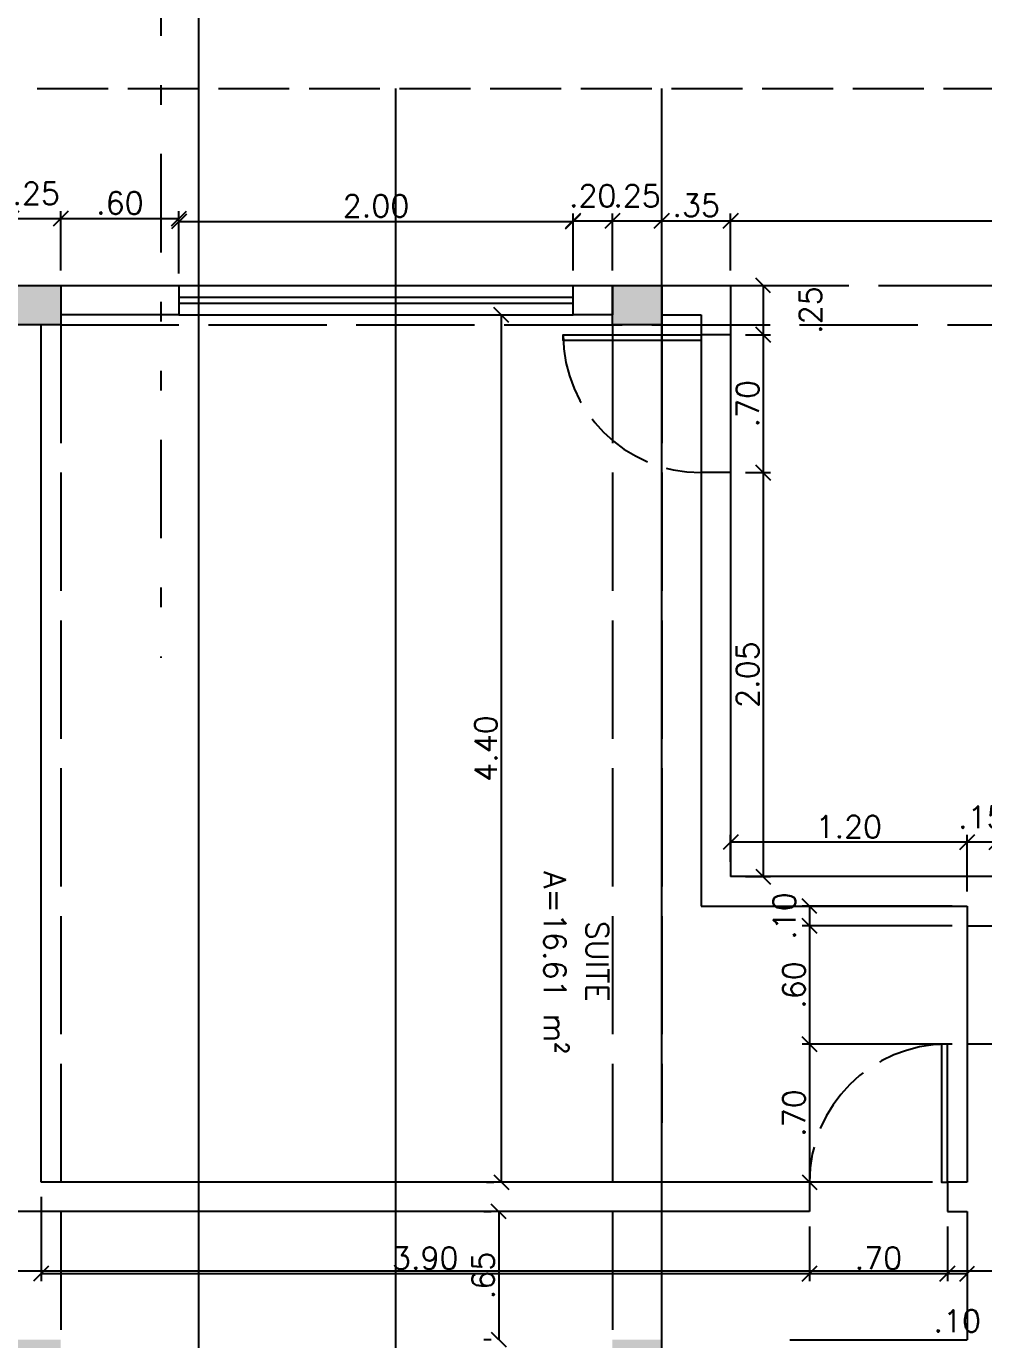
# Model space of a CAD drawing. Header units: inches. Extents: x -2 to 120, y -6 to 26.
# Drawn here: x 109.06 to 113.92, y 9.91 to 16.57 of the extents above; entities that cross this region are included whole.
import ezdxf

# ---------------------------------------------------------------- set-up
doc = ezdxf.new("R2010")
doc.units = ezdxf.units.IN
doc.header["$MEASUREMENT"] = 0
doc.linetypes.add('ACAD_ISO02W100', pattern=[15, 12, -3])
doc.linetypes.add('DIVIDE', pattern=[1.25, 0.5, -0.25, 0, -0.25, 0, -0.25])
for name, color, linetype in [('Alvenaria', 4, 'Continuous'), ('ARQ-COTAS', 1, 'Continuous'), ('ARQ-LINHACORTE', 3, 'DIVIDE'), ('ARQ-TEXTO2', 2, 'Continuous'), ('ARQ-TEXTO3', 3, 'Continuous'), ('Estrutura', 6, 'Continuous'), ('Hachura', 8, 'Continuous'), ('Janela', 3, 'Continuous'), ('Peitoril', 1, 'Continuous'), ('Porta', 3, 'Continuous'), ('Projecao', 1, 'ACAD_ISO02W100'), ('Soleira', 1, 'Continuous')]:
    doc.layers.add(name, color=color, linetype=linetype)
doc.layers.get('0').off()
doc.styles.add('ROMANS', font='romans.shx')
doc.dimstyles.new('1-75', dxfattribs={"dimscale": 0.75, "dimtxt": 0.15, "dimasz": 0.1, "dimexe": 0.05, "dimexo": 0.1, "dimgap": 0.03, "dimtad": 1, "dimzin": 5, "dimdsep": 46, "dimtxsty": 'ROMANS', "dimblk": 'OBLIQUE', "dimcen": 0, "dimclrd": 256, "dimclre": 256, "dimclrt": 2, "dimadec": 0, "dimazin": 0, "dimtfac": 1, "dimtofl": 0, "dimtmove": 2, "dimatfit": 3, "dimfxl": 0.04, "dimtolj": 1, "dimtzin": 1, "dimarcsym": 0})

# ---------------------------------------------------------------- blocks, each defined once
blk = doc.blocks.new('_Oblique')
at = {"color": 0, "linetype": 'ByBlock', "lineweight": -2}
blk.add_line((-0.5, -0.5), (0.5, 0.5), dxfattribs=at)
blk = doc.blocks.new('*D1138')
at = {"layer": 'ARQ-COTAS', "lineweight": -2, "transparency": 16777216}
for p, q in [((113.7574, 12.1099), (112.9949, 12.1099)), ((113.0324, 12.1099), (113.0324, 12.0099)), ((113.7574, 12.0099), (112.9949, 12.0099))]:
    blk.add_line(p, q, dxfattribs=at)
at = {"layer": 'DEFPOINTS', "color": 0, "transparency": 16777216}
for p in [(113.8324, 12.1099), (113.0324, 12.0099), (113.8324, 12.0099)]:
    blk.add_point(p, dxfattribs=at)
at = {"layer": 'ARQ-COTAS', "lineweight": -2, "transparency": 16777216, "xscale": 0.07500000000000001, "yscale": 0.07500000000000001, "zscale": 0.07500000000000001}
for p, rotation in [((113.0324, 12.1099), 90), ((113.0324, 12.0099), 270)]:
    blk.add_blockref('_Oblique', p, dxfattribs=dict(at, rotation=rotation))
at = {"layer": 'ARQ-COTAS', "color": 2, "transparency": 16777216, "insert": (112.9049, 12.0599), "char_height": 0.1125, "attachment_point": 5, "rotation": 90, "style": 'ROMANS'}
blk.add_mtext('\\A1;.10', dxfattribs=at)
blk = doc.blocks.new('*D1180')
at = {"layer": 'ARQ-COTAS', "lineweight": -2, "transparency": 16777216}
for p, q in [((108.9824, 15.3349), (108.9824, 15.6369)), ((108.9824, 15.5994), (109.2324, 15.5994)), ((109.2324, 15.3349), (109.2324, 15.6369))]:
    blk.add_line(p, q, dxfattribs=at)
at = {"layer": 'DEFPOINTS', "color": 0, "transparency": 16777216}
for p in [(109.2324, 15.5994), (108.9824, 15.2599), (109.2324, 15.2599)]:
    blk.add_point(p, dxfattribs=at)
at = {"layer": 'ARQ-COTAS', "lineweight": -2, "transparency": 16777216, "xscale": 0.07500000000000001, "yscale": 0.07500000000000001, "zscale": 0.07500000000000001, "rotation": 180}
blk.add_blockref('_Oblique', (108.9824, 15.5994), dxfattribs=at)
at = {"layer": 'ARQ-COTAS', "lineweight": -2, "transparency": 16777216, "xscale": 0.07500000000000001, "yscale": 0.07500000000000001, "zscale": 0.07500000000000001}
blk.add_blockref('_Oblique', (109.2324, 15.5994), dxfattribs=at)
at = {"layer": 'ARQ-COTAS', "color": 2, "transparency": 16777216, "insert": (109.1074, 15.7269), "char_height": 0.1125, "attachment_point": 5, "style": 'ROMANS'}
blk.add_mtext('\\A1;.25', dxfattribs=at)
blk = doc.blocks.new('*D1181')
at = {"layer": 'ARQ-COTAS', "lineweight": -2, "transparency": 16777216}
for p, q in [((109.2324, 15.3349), (109.2324, 15.6369)), ((109.2324, 15.5994), (109.8324, 15.5994)), ((109.8324, 15.3349), (109.8324, 15.6369))]:
    blk.add_line(p, q, dxfattribs=at)
at = {"layer": 'DEFPOINTS', "color": 0, "transparency": 16777216}
for p in [(109.8324, 15.5994), (109.2324, 15.2599), (109.8324, 15.2599)]:
    blk.add_point(p, dxfattribs=at)
at = {"layer": 'ARQ-COTAS', "lineweight": -2, "transparency": 16777216, "xscale": 0.07500000000000001, "yscale": 0.07500000000000001, "zscale": 0.07500000000000001, "rotation": 180}
blk.add_blockref('_Oblique', (109.2324, 15.5994), dxfattribs=at)
at = {"layer": 'ARQ-COTAS', "lineweight": -2, "transparency": 16777216, "xscale": 0.07500000000000001, "yscale": 0.07500000000000001, "zscale": 0.07500000000000001}
blk.add_blockref('_Oblique', (109.8324, 15.5994), dxfattribs=at)
at = {"layer": 'ARQ-COTAS', "color": 2, "transparency": 16777216, "insert": (109.5324, 15.6781), "char_height": 0.1125, "attachment_point": 5, "style": 'ROMANS'}
blk.add_mtext('\\A1;.60', dxfattribs=at)
blk = doc.blocks.new('*D1182')
at = {"layer": 'ARQ-COTAS', "lineweight": -2, "transparency": 16777216}
for p, q in [((109.8324, 15.3201), (109.8324, 15.6221)), ((111.8324, 15.3349), (111.8324, 15.6221)), ((109.8324, 15.5846), (111.8324, 15.5846))]:
    blk.add_line(p, q, dxfattribs=at)
at = {"layer": 'DEFPOINTS', "color": 0, "transparency": 16777216}
for p in [(111.8324, 15.5846), (109.8324, 15.2451), (111.8324, 15.2599)]:
    blk.add_point(p, dxfattribs=at)
at = {"layer": 'ARQ-COTAS', "lineweight": -2, "transparency": 16777216, "xscale": 0.07500000000000001, "yscale": 0.07500000000000001, "zscale": 0.07500000000000001, "rotation": 180}
blk.add_blockref('_Oblique', (109.8324, 15.5846), dxfattribs=at)
at = {"layer": 'ARQ-COTAS', "lineweight": -2, "transparency": 16777216, "xscale": 0.07500000000000001, "yscale": 0.07500000000000001, "zscale": 0.07500000000000001}
blk.add_blockref('_Oblique', (111.8324, 15.5846), dxfattribs=at)
at = {"layer": 'ARQ-COTAS', "color": 2, "transparency": 16777216, "insert": (110.8324, 15.6633), "char_height": 0.1125, "attachment_point": 5, "style": 'ROMANS'}
blk.add_mtext('\\A1;2.00', dxfattribs=at)
blk = doc.blocks.new('*D1183')
at = {"layer": 'ARQ-COTAS', "lineweight": -2, "transparency": 16777216}
for p, q in [((111.8324, 15.3349), (111.8324, 15.6247)), ((112.0324, 15.3349), (112.0324, 15.6247)), ((111.8324, 15.5872), (112.0324, 15.5872))]:
    blk.add_line(p, q, dxfattribs=at)
at = {"layer": 'DEFPOINTS', "color": 0, "transparency": 16777216}
for p in [(112.0324, 15.5872), (111.8324, 15.2599), (112.0324, 15.2599)]:
    blk.add_point(p, dxfattribs=at)
at = {"layer": 'ARQ-COTAS', "lineweight": -2, "transparency": 16777216, "xscale": 0.07500000000000001, "yscale": 0.07500000000000001, "zscale": 0.07500000000000001, "rotation": 180}
blk.add_blockref('_Oblique', (111.8324, 15.5872), dxfattribs=at)
at = {"layer": 'ARQ-COTAS', "lineweight": -2, "transparency": 16777216, "xscale": 0.07500000000000001, "yscale": 0.07500000000000001, "zscale": 0.07500000000000001}
blk.add_blockref('_Oblique', (112.0324, 15.5872), dxfattribs=at)
at = {"layer": 'ARQ-COTAS', "color": 2, "transparency": 16777216, "insert": (111.9324, 15.7147), "char_height": 0.1125, "attachment_point": 5, "style": 'ROMANS'}
blk.add_mtext('\\A1;.20', dxfattribs=at)
blk = doc.blocks.new('*D1184')
at = {"layer": 'ARQ-COTAS', "lineweight": -2, "transparency": 16777216}
for p, q in [((112.0324, 15.3349), (112.0324, 15.6247)), ((112.2824, 15.3349), (112.2824, 15.6247)), ((112.0324, 15.5872), (112.2824, 15.5872))]:
    blk.add_line(p, q, dxfattribs=at)
at = {"layer": 'DEFPOINTS', "color": 0, "transparency": 16777216}
for p in [(112.2824, 15.5872), (112.0324, 15.2599), (112.2824, 15.2599)]:
    blk.add_point(p, dxfattribs=at)
at = {"layer": 'ARQ-COTAS', "lineweight": -2, "transparency": 16777216, "xscale": 0.07500000000000001, "yscale": 0.07500000000000001, "zscale": 0.07500000000000001, "rotation": 180}
blk.add_blockref('_Oblique', (112.0324, 15.5872), dxfattribs=at)
at = {"layer": 'ARQ-COTAS', "lineweight": -2, "transparency": 16777216, "xscale": 0.07500000000000001, "yscale": 0.07500000000000001, "zscale": 0.07500000000000001}
blk.add_blockref('_Oblique', (112.2824, 15.5872), dxfattribs=at)
at = {"layer": 'ARQ-COTAS', "color": 2, "transparency": 16777216, "insert": (112.1574, 15.7147), "char_height": 0.1125, "attachment_point": 5, "style": 'ROMANS'}
blk.add_mtext('\\A1;.25', dxfattribs=at)
blk = doc.blocks.new('*D1185')
at = {"layer": 'ARQ-COTAS', "lineweight": -2, "transparency": 16777216}
for p, q in [((112.2824, 15.3349), (112.2824, 15.6247)), ((112.6324, 15.3349), (112.6324, 15.6247)), ((112.2824, 15.5872), (112.6324, 15.5872))]:
    blk.add_line(p, q, dxfattribs=at)
at = {"layer": 'DEFPOINTS', "color": 0, "transparency": 16777216}
for p in [(112.6324, 15.5872), (112.2824, 15.2599), (112.6324, 15.2599)]:
    blk.add_point(p, dxfattribs=at)
at = {"layer": 'ARQ-COTAS', "lineweight": -2, "transparency": 16777216, "xscale": 0.07500000000000001, "yscale": 0.07500000000000001, "zscale": 0.07500000000000001, "rotation": 180}
blk.add_blockref('_Oblique', (112.2824, 15.5872), dxfattribs=at)
at = {"layer": 'ARQ-COTAS', "lineweight": -2, "transparency": 16777216, "xscale": 0.07500000000000001, "yscale": 0.07500000000000001, "zscale": 0.07500000000000001}
blk.add_blockref('_Oblique', (112.6324, 15.5872), dxfattribs=at)
at = {"layer": 'ARQ-COTAS', "color": 2, "transparency": 16777216, "insert": (112.4574, 15.666), "char_height": 0.1125, "attachment_point": 5, "style": 'ROMANS'}
blk.add_mtext('\\A1;.35', dxfattribs=at)
blk = doc.blocks.new('*D1186')
at = {"layer": 'ARQ-COTAS', "lineweight": -2, "transparency": 16777216}
for p, q in [((112.6324, 15.3349), (112.6324, 15.6247)), ((116.9324, 15.3349), (116.9324, 15.6247)), ((112.6324, 15.5872), (116.9324, 15.5872))]:
    blk.add_line(p, q, dxfattribs=at)
at = {"layer": 'DEFPOINTS', "color": 0, "transparency": 16777216}
for p in [(116.9324, 15.5872), (112.6324, 15.2599), (116.9324, 15.2599)]:
    blk.add_point(p, dxfattribs=at)
at = {"layer": 'ARQ-COTAS', "lineweight": -2, "transparency": 16777216, "xscale": 0.07500000000000001, "yscale": 0.07500000000000001, "zscale": 0.07500000000000001, "rotation": 180}
blk.add_blockref('_Oblique', (112.6324, 15.5872), dxfattribs=at)
at = {"layer": 'ARQ-COTAS', "lineweight": -2, "transparency": 16777216, "xscale": 0.07500000000000001, "yscale": 0.07500000000000001, "zscale": 0.07500000000000001}
blk.add_blockref('_Oblique', (116.9324, 15.5872), dxfattribs=at)
at = {"layer": 'ARQ-COTAS', "color": 2, "transparency": 16777216, "insert": (114.7824, 15.666), "char_height": 0.1125, "attachment_point": 5, "style": 'ROMANS'}
blk.add_mtext('\\A1;4.30', dxfattribs=at)
blk = doc.blocks.new('*D1188')
at = {"layer": 'ARQ-COTAS', "lineweight": -2, "transparency": 16777216}
for p, q in [((103.1324, 16.3349), (103.1324, 16.8373)), ((103.1324, 16.7998), (118.1324, 16.7998)), ((118.1324, 16.3349), (118.1324, 16.8373))]:
    blk.add_line(p, q, dxfattribs=at)
at = {"layer": 'DEFPOINTS', "color": 0, "transparency": 16777216}
for p in [(118.1324, 16.7998), (103.1324, 16.2599), (118.1324, 16.2599)]:
    blk.add_point(p, dxfattribs=at)
at = {"layer": 'ARQ-COTAS', "lineweight": -2, "transparency": 16777216, "xscale": 0.07500000000000001, "yscale": 0.07500000000000001, "zscale": 0.07500000000000001, "rotation": 180}
blk.add_blockref('_Oblique', (103.1324, 16.7998), dxfattribs=at)
at = {"layer": 'ARQ-COTAS', "lineweight": -2, "transparency": 16777216, "xscale": 0.07500000000000001, "yscale": 0.07500000000000001, "zscale": 0.07500000000000001}
blk.add_blockref('_Oblique', (118.1324, 16.7998), dxfattribs=at)
at = {"layer": 'ARQ-COTAS', "color": 2, "transparency": 16777216, "insert": (110.6324, 16.8786), "char_height": 0.1125, "attachment_point": 5, "style": 'ROMANS'}
blk.add_mtext('\\A1;15.00', dxfattribs=at)
blk = doc.blocks.new('*D1214')
at = {"layer": 'ARQ-COTAS', "lineweight": -2, "transparency": 16777216}
for p, q in [((109.1324, 10.6349), (109.1324, 10.2078)), ((113.0324, 10.4849), (113.0324, 10.2078)), ((109.1324, 10.2453), (113.0324, 10.2453))]:
    blk.add_line(p, q, dxfattribs=at)
at = {"layer": 'DEFPOINTS', "color": 0, "transparency": 16777216}
for p in [(109.1324, 10.7099), (113.0324, 10.5599), (113.0324, 10.2453)]:
    blk.add_point(p, dxfattribs=at)
at = {"layer": 'ARQ-COTAS', "lineweight": -2, "transparency": 16777216, "xscale": 0.07500000000000001, "yscale": 0.07500000000000001, "zscale": 0.07500000000000001, "rotation": 180}
blk.add_blockref('_Oblique', (109.1324, 10.2453), dxfattribs=at)
at = {"layer": 'ARQ-COTAS', "lineweight": -2, "transparency": 16777216, "xscale": 0.07500000000000001, "yscale": 0.07500000000000001, "zscale": 0.07500000000000001}
blk.add_blockref('_Oblique', (113.0324, 10.2453), dxfattribs=at)
at = {"layer": 'ARQ-COTAS', "color": 2, "transparency": 16777216, "insert": (111.0824, 10.3241), "char_height": 0.1125, "attachment_point": 5, "style": 'ROMANS'}
blk.add_mtext('\\A1;3.90', dxfattribs=at)
blk = doc.blocks.new('*D1215')
at = {"layer": 'ARQ-COTAS', "lineweight": -2, "transparency": 16777216}
for p, q in [((113.0324, 10.4849), (113.0324, 10.2078)), ((113.7324, 10.4849), (113.7324, 10.2078)), ((113.0324, 10.2453), (113.7324, 10.2453))]:
    blk.add_line(p, q, dxfattribs=at)
at = {"layer": 'DEFPOINTS', "color": 0, "transparency": 16777216}
for p in [(113.0324, 10.5599), (113.7324, 10.5599), (113.7324, 10.2453)]:
    blk.add_point(p, dxfattribs=at)
at = {"layer": 'ARQ-COTAS', "lineweight": -2, "transparency": 16777216, "xscale": 0.07500000000000001, "yscale": 0.07500000000000001, "zscale": 0.07500000000000001, "rotation": 180}
blk.add_blockref('_Oblique', (113.0324, 10.2453), dxfattribs=at)
at = {"layer": 'ARQ-COTAS', "lineweight": -2, "transparency": 16777216, "xscale": 0.07500000000000001, "yscale": 0.07500000000000001, "zscale": 0.07500000000000001}
blk.add_blockref('_Oblique', (113.7324, 10.2453), dxfattribs=at)
at = {"layer": 'ARQ-COTAS', "color": 2, "transparency": 16777216, "insert": (113.3824, 10.3241), "char_height": 0.1125, "attachment_point": 5, "style": 'ROMANS'}
blk.add_mtext('\\A1;.70', dxfattribs=at)
blk = doc.blocks.new('*D1216')
at = {"layer": 'ARQ-COTAS', "lineweight": -2, "transparency": 16777216}
for p, q in [((113.7324, 10.4849), (113.7324, 10.2078)), ((113.8324, 10.4849), (113.8324, 10.2078)), ((113.7324, 10.2453), (113.8324, 10.2453))]:
    blk.add_line(p, q, dxfattribs=at)
at = {"layer": 'DEFPOINTS', "color": 0, "transparency": 16777216}
for p in [(113.7324, 10.5599), (113.8324, 10.5599), (113.8324, 10.2453)]:
    blk.add_point(p, dxfattribs=at)
at = {"layer": 'ARQ-COTAS', "lineweight": -2, "transparency": 16777216, "xscale": 0.07500000000000001, "yscale": 0.07500000000000001, "zscale": 0.07500000000000001, "rotation": 180}
blk.add_blockref('_Oblique', (113.7324, 10.2453), dxfattribs=at)
at = {"layer": 'ARQ-COTAS', "lineweight": -2, "transparency": 16777216, "xscale": 0.07500000000000001, "yscale": 0.07500000000000001, "zscale": 0.07500000000000001}
blk.add_blockref('_Oblique', (113.8324, 10.2453), dxfattribs=at)
at = {"layer": 'ARQ-COTAS', "color": 2, "transparency": 16777216, "insert": (113.7824, 10.0053), "char_height": 0.1125, "attachment_point": 5, "style": 'ROMANS'}
blk.add_mtext('\\A1;.10', dxfattribs=at)
blk = doc.blocks.new('*D1220')
at = {"layer": 'ARQ-COTAS', "lineweight": -2, "transparency": 16777216}
for p, q in [((112.7074, 14.3099), (112.8348, 14.3099)), ((112.7973, 14.3099), (112.7973, 12.2599)), ((112.7074, 12.2599), (112.8348, 12.2599))]:
    blk.add_line(p, q, dxfattribs=at)
at = {"layer": 'DEFPOINTS', "color": 0, "transparency": 16777216}
for p in [(112.6324, 14.3099), (112.6324, 12.2599), (112.7973, 12.2599)]:
    blk.add_point(p, dxfattribs=at)
at = {"layer": 'ARQ-COTAS', "lineweight": -2, "transparency": 16777216, "xscale": 0.07500000000000001, "yscale": 0.07500000000000001, "zscale": 0.07500000000000001}
for p, rotation in [((112.7973, 14.3099), 90), ((112.7973, 12.2599), 270)]:
    blk.add_blockref('_Oblique', p, dxfattribs=dict(at, rotation=rotation))
at = {"layer": 'ARQ-COTAS', "color": 2, "transparency": 16777216, "insert": (112.7186, 13.2849), "char_height": 0.1125, "attachment_point": 5, "rotation": 90, "style": 'ROMANS'}
blk.add_mtext('\\A1;2.05', dxfattribs=at)
blk = doc.blocks.new('*D1221')
at = {"layer": 'ARQ-COTAS', "lineweight": -2, "transparency": 16777216}
for p, q in [((113.8324, 12.1849), (113.8324, 12.4719)), ((113.9824, 12.1849), (113.9824, 12.4719)), ((113.9824, 12.4344), (113.8324, 12.4344))]:
    blk.add_line(p, q, dxfattribs=at)
at = {"layer": 'DEFPOINTS', "color": 0, "transparency": 16777216}
for p in [(113.8324, 12.4344), (113.8324, 12.1099), (113.9824, 12.1099)]:
    blk.add_point(p, dxfattribs=at)
at = {"layer": 'ARQ-COTAS', "lineweight": -2, "transparency": 16777216, "xscale": 0.07500000000000001, "yscale": 0.07500000000000001, "zscale": 0.07500000000000001, "rotation": 180}
blk.add_blockref('_Oblique', (113.8324, 12.4344), dxfattribs=at)
at = {"layer": 'ARQ-COTAS', "lineweight": -2, "transparency": 16777216, "xscale": 0.07500000000000001, "yscale": 0.07500000000000001, "zscale": 0.07500000000000001}
blk.add_blockref('_Oblique', (113.9824, 12.4344), dxfattribs=at)
at = {"layer": 'ARQ-COTAS', "color": 2, "transparency": 16777216, "insert": (113.9074, 12.5619), "char_height": 0.1125, "attachment_point": 5, "style": 'ROMANS'}
blk.add_mtext('\\A1;.15', dxfattribs=at)
blk = doc.blocks.new('*D1223')
at = {"layer": 'ARQ-COTAS', "lineweight": -2, "transparency": 16777216}
for p, q in [((112.6324, 12.3349), (112.6324, 12.4719)), ((113.8324, 12.1849), (113.8324, 12.4719)), ((113.8324, 12.4344), (112.6324, 12.4344))]:
    blk.add_line(p, q, dxfattribs=at)
at = {"layer": 'DEFPOINTS', "color": 0, "transparency": 16777216}
for p in [(112.6324, 12.4344), (112.6324, 12.2599), (113.8324, 12.1099)]:
    blk.add_point(p, dxfattribs=at)
at = {"layer": 'ARQ-COTAS', "lineweight": -2, "transparency": 16777216, "xscale": 0.07500000000000001, "yscale": 0.07500000000000001, "zscale": 0.07500000000000001, "rotation": 180}
blk.add_blockref('_Oblique', (112.6324, 12.4344), dxfattribs=at)
at = {"layer": 'ARQ-COTAS', "lineweight": -2, "transparency": 16777216, "xscale": 0.07500000000000001, "yscale": 0.07500000000000001, "zscale": 0.07500000000000001}
blk.add_blockref('_Oblique', (113.8324, 12.4344), dxfattribs=at)
at = {"layer": 'ARQ-COTAS', "color": 2, "transparency": 16777216, "insert": (113.2324, 12.5131), "char_height": 0.1125, "attachment_point": 5, "style": 'ROMANS'}
blk.add_mtext('\\A1;1.20', dxfattribs=at)
blk = doc.blocks.new('*D1224')
at = {"layer": 'ARQ-COTAS', "lineweight": -2, "transparency": 16777216}
for p, q in [((112.7074, 15.0099), (112.8348, 15.0099)), ((112.7973, 15.0099), (112.7973, 14.3099)), ((112.7074, 14.3099), (112.8348, 14.3099))]:
    blk.add_line(p, q, dxfattribs=at)
at = {"layer": 'DEFPOINTS', "color": 0, "transparency": 16777216}
for p in [(112.6324, 15.0099), (112.6324, 14.3099), (112.7973, 14.3099)]:
    blk.add_point(p, dxfattribs=at)
at = {"layer": 'ARQ-COTAS', "lineweight": -2, "transparency": 16777216, "xscale": 0.07500000000000001, "yscale": 0.07500000000000001, "zscale": 0.07500000000000001}
for p, rotation in [((112.7973, 15.0099), 90), ((112.7973, 14.3099), 270)]:
    blk.add_blockref('_Oblique', p, dxfattribs=dict(at, rotation=rotation))
at = {"layer": 'ARQ-COTAS', "color": 2, "transparency": 16777216, "insert": (112.7186, 14.6599), "char_height": 0.1125, "attachment_point": 5, "rotation": 90, "style": 'ROMANS'}
blk.add_mtext('\\A1;.70', dxfattribs=at)
blk = doc.blocks.new('*D1225')
at = {"layer": 'ARQ-COTAS', "lineweight": -2, "transparency": 16777216}
for p, q in [((112.7074, 15.2599), (112.8348, 15.2599)), ((112.7973, 15.2599), (112.7973, 15.0099)), ((112.7074, 15.0099), (112.8348, 15.0099))]:
    blk.add_line(p, q, dxfattribs=at)
at = {"layer": 'DEFPOINTS', "color": 0, "transparency": 16777216}
for p in [(112.6324, 15.2599), (112.6324, 15.0099), (112.7973, 15.0099)]:
    blk.add_point(p, dxfattribs=at)
at = {"layer": 'ARQ-COTAS', "lineweight": -2, "transparency": 16777216, "xscale": 0.07500000000000001, "yscale": 0.07500000000000001, "zscale": 0.07500000000000001}
for p, rotation in [((112.7973, 15.2599), 90), ((112.7973, 15.0099), 270)]:
    blk.add_blockref('_Oblique', p, dxfattribs=dict(at, rotation=rotation))
at = {"layer": 'ARQ-COTAS', "color": 2, "transparency": 16777216, "insert": (113.0373, 15.1349), "char_height": 0.1125, "attachment_point": 5, "rotation": 90, "style": 'ROMANS'}
blk.add_mtext('\\A1;.25', dxfattribs=at)
blk = doc.blocks.new('*D1245')
at = {"layer": 'ARQ-COTAS', "lineweight": -2, "transparency": 16777216}
for p, q in [((111.38, 10.5608), (111.4175, 10.5608)), ((111.455, 10.5608), (111.455, 9.9108)), ((111.38, 9.9108), (111.4175, 9.9108))]:
    blk.add_line(p, q, dxfattribs=at)
at = {"layer": 'DEFPOINTS', "color": 0, "transparency": 16777216}
for p in [(111.455, 10.5608), (111.455, 9.9108), (111.455, 9.9108)]:
    blk.add_point(p, dxfattribs=at)
at = {"layer": 'ARQ-COTAS', "lineweight": -2, "transparency": 16777216, "xscale": 0.07500000000000001, "yscale": 0.07500000000000001, "zscale": 0.07500000000000001}
for p, rotation in [((111.455, 10.5608), 90), ((111.455, 9.9108), 270)]:
    blk.add_blockref('_Oblique', p, dxfattribs=dict(at, rotation=rotation))
at = {"layer": 'ARQ-COTAS', "color": 2, "transparency": 16777216, "insert": (111.3763, 10.2358), "char_height": 0.1125, "attachment_point": 5, "rotation": 90, "style": 'ROMANS'}
blk.add_mtext('\\A1;.65', dxfattribs=at)
blk = doc.blocks.new('*D1249')
at = {"layer": 'ARQ-COTAS', "lineweight": -2, "transparency": 16777216}
for p, q in [((111.4685, 15.1099), (111.506, 15.1099)), ((111.4685, 15.1099), (111.4685, 10.7099)), ((111.3935, 10.7099), (111.431, 10.7099))]:
    blk.add_line(p, q, dxfattribs=at)
at = {"layer": 'DEFPOINTS', "color": 0, "transparency": 16777216}
for p in [(111.3935, 15.1099), (111.4685, 10.7099), (111.4685, 10.7099)]:
    blk.add_point(p, dxfattribs=at)
at = {"layer": 'ARQ-COTAS', "lineweight": -2, "transparency": 16777216, "xscale": 0.07500000000000001, "yscale": 0.07500000000000001, "zscale": 0.07500000000000001}
for p, rotation in [((111.4685, 15.1099), 90), ((111.4685, 10.7099), 270)]:
    blk.add_blockref('_Oblique', p, dxfattribs=dict(at, rotation=rotation))
at = {"layer": 'ARQ-COTAS', "color": 2, "transparency": 16777216, "insert": (111.3898, 12.9099), "char_height": 0.1125, "attachment_point": 5, "rotation": 90, "style": 'ROMANS'}
blk.add_mtext('\\A1;4.40', dxfattribs=at)
blk = doc.blocks.new('*D1250')
at = {"layer": 'ARQ-COTAS', "lineweight": -2, "transparency": 16777216}
for p, q in [((113.7574, 12.0099), (112.9949, 12.0099)), ((113.0324, 12.0099), (113.0324, 11.4099)), ((113.7574, 11.4099), (112.9949, 11.4099))]:
    blk.add_line(p, q, dxfattribs=at)
at = {"layer": 'DEFPOINTS', "color": 0, "transparency": 16777216}
for p in [(113.8324, 12.0099), (113.0324, 11.4099), (113.8324, 11.4099)]:
    blk.add_point(p, dxfattribs=at)
at = {"layer": 'ARQ-COTAS', "lineweight": -2, "transparency": 16777216, "xscale": 0.07500000000000001, "yscale": 0.07500000000000001, "zscale": 0.07500000000000001}
for p, rotation in [((113.0324, 12.0099), 90), ((113.0324, 11.4099), 270)]:
    blk.add_blockref('_Oblique', p, dxfattribs=dict(at, rotation=rotation))
at = {"layer": 'ARQ-COTAS', "color": 2, "transparency": 16777216, "insert": (112.9536, 11.7099), "char_height": 0.1125, "attachment_point": 5, "rotation": 90, "style": 'ROMANS'}
blk.add_mtext('\\A1;.60', dxfattribs=at)
blk = doc.blocks.new('*D1251')
at = {"layer": 'ARQ-COTAS', "lineweight": -2, "transparency": 16777216}
for p, q in [((113.4398, 11.4099), (112.9949, 11.4099)), ((113.0324, 11.4099), (113.0324, 10.7099)), ((113.6574, 10.7099), (112.9949, 10.7099))]:
    blk.add_line(p, q, dxfattribs=at)
at = {"layer": 'DEFPOINTS', "color": 0, "transparency": 16777216}
for p in [(113.5148, 11.4099), (113.0324, 10.7099), (113.7324, 10.7099)]:
    blk.add_point(p, dxfattribs=at)
at = {"layer": 'ARQ-COTAS', "lineweight": -2, "transparency": 16777216, "xscale": 0.07500000000000001, "yscale": 0.07500000000000001, "zscale": 0.07500000000000001}
for p, rotation in [((113.0324, 11.4099), 90), ((113.0324, 10.7099), 270)]:
    blk.add_blockref('_Oblique', p, dxfattribs=dict(at, rotation=rotation))
at = {"layer": 'ARQ-COTAS', "color": 2, "transparency": 16777216, "insert": (112.9536, 11.0599), "char_height": 0.1125, "attachment_point": 5, "rotation": 90, "style": 'ROMANS'}
blk.add_mtext('\\A1;.70', dxfattribs=at)
blk = doc.blocks.new('*X1018')
at = {"color": 0}
for p, q in [((180, 360), (183.75, 360)), ((181.875, 358.125), (181.875, 361.875)), ((195, 360), (198.75, 360)), ((196.875, 358.125), (196.875, 361.875)), ((210, 360), (213.75, 360)), ((211.875, 358.125), (211.875, 361.875)), ((225, 360), (228.75, 360)), ((226.875, 358.125), (226.875, 361.875)), ((240, 360), (243.75, 360)), ((241.875, 358.125), (241.875, 361.875)), ((255, 360), (258.75, 360)), ((256.875, 358.125), (256.875, 361.875)), ((270, 360), (273.75, 360)), ((271.875, 358.125), (271.875, 361.875)), ((285, 360), (288.75, 360)), ((286.875, 358.125), (286.875, 361.875)), ((300, 360), (302.5, 360)), ((301.875, 358.125), (301.875, 360.625)), ((189.375, 350.625), (189.375, 354.375)), ((204.375, 350.625), (204.375, 354.375)), ((219.375, 350.625), (219.375, 354.375)), ((234.375, 350.625), (234.375, 354.375)), ((249.375, 350.625), (249.375, 354.375)), ((264.375, 350.625), (264.375, 354.375)), ((279.375, 350.625), (279.375, 354.375)), ((294.375, 350.625), (294.375, 354.375)), ((136.875, 343.125), (136.875, 346.875)), ((151.875, 343.125), (151.875, 346.875)), ((181.875, 343.125), (181.875, 346.875)), ((187.5, 352.5), (191.25, 352.5)), ((196.875, 343.125), (196.875, 346.875)), ((202.5, 352.5), (206.25, 352.5)), ((211.875, 343.125), (211.875, 346.875)), ((217.5, 352.5), (221.25, 352.5)), ((226.875, 343.125), (226.875, 346.875)), ((232.5, 352.5), (236.25, 352.5)), ((241.875, 343.125), (241.875, 346.875)), ((247.5, 352.5), (251.25, 352.5)), ((256.875, 343.125), (256.875, 346.875)), ((262.5, 352.5), (266.25, 352.5)), ((271.875, 343.125), (271.875, 346.875)), ((277.5, 352.5), (281.25, 352.5)), ((286.875, 343.125), (286.875, 346.875)), ((292.5, 352.5), (296.25, 352.5)), ((301.875, 343.125), (301.875, 346.875)), ((307.5, 352.5), (310, 352.5)), ((309.375, 350.625), (309.375, 353.125)), ((135, 345), (138.75, 345)), ((150, 345), (153.75, 345)), ((180, 345), (183.75, 345)), ((195, 345), (198.75, 345)), ((210, 345), (213.75, 345)), ((225, 345), (228.75, 345)), ((240, 345), (243.75, 345)), ((255, 345), (258.75, 345)), ((270, 345), (273.75, 345)), ((285, 345), (288.75, 345)), ((300, 345), (303.75, 345)), ((127.5, 337.5), (131.25, 337.5)), ((129.375, 335.625), (129.375, 339.375)), ((142.5, 337.5), (146.25, 337.5)), ((144.375, 335.625), (144.375, 339.375)), ((157.5, 337.5), (161.25, 337.5)), ((159.375, 335.625), (159.375, 339.375)), ((187.5, 337.5), (191.25, 337.5)), ((189.375, 335.625), (189.375, 339.375)), ((202.5, 337.5), (206.25, 337.5)), ((204.375, 335.625), (204.375, 339.375)), ((217.5, 337.5), (221.25, 337.5)), ((219.375, 335.625), (219.375, 339.375)), ((232.5, 337.5), (236.25, 337.5)), ((234.375, 335.625), (234.375, 339.375)), ((247.5, 337.5), (251.25, 337.5)), ((249.375, 335.625), (249.375, 339.375)), ((262.5, 337.5), (266.25, 337.5)), ((264.375, 335.625), (264.375, 339.375)), ((277.5, 337.5), (281.25, 337.5)), ((279.375, 335.625), (279.375, 339.375)), ((292.5, 337.5), (296.25, 337.5)), ((294.375, 335.625), (294.375, 339.375)), ((307.5, 337.5), (310, 337.5)), ((309.375, 335.625), (309.375, 339.375)), ((135, 330), (138.75, 330)), ((136.875, 328.125), (136.875, 331.875)), ((150, 330), (153.75, 330)), ((151.875, 328.125), (151.875, 331.875)), ((180, 330), (183.75, 330)), ((181.875, 328.125), (181.875, 331.875)), ((195, 330), (198.75, 330)), ((196.875, 328.125), (196.875, 331.875)), ((210, 330), (213.75, 330)), ((211.875, 328.125), (211.875, 331.875)), ((225, 330), (228.75, 330)), ((226.875, 328.125), (226.875, 331.875)), ((240, 330), (243.75, 330)), ((241.875, 328.125), (241.875, 331.875)), ((255, 330), (258.75, 330)), ((256.875, 328.125), (256.875, 331.875)), ((270, 330), (273.75, 330)), ((271.875, 328.125), (271.875, 331.875)), ((285, 330), (288.75, 330)), ((286.875, 328.125), (286.875, 331.875)), ((300, 330), (303.75, 330)), ((301.875, 328.125), (301.875, 331.875)), ((127.5, 322.5), (131.25, 322.5)), ((129.375, 320.625), (129.375, 324.375)), ((142.5, 322.5), (146.25, 322.5)), ((144.375, 320.625), (144.375, 324.375)), ((157.5, 322.5), (161.25, 322.5)), ((159.375, 320.625), (159.375, 324.375)), ((187.5, 322.5), (191.25, 322.5)), ((189.375, 320.625), (189.375, 324.375)), ((202.5, 322.5), (206.25, 322.5)), ((204.375, 320.625), (204.375, 324.375)), ((217.5, 322.5), (221.25, 322.5)), ((219.375, 320.625), (219.375, 324.375)), ((232.5, 322.5), (236.25, 322.5)), ((234.375, 320.625), (234.375, 324.375)), ((247.5, 322.5), (251.25, 322.5)), ((249.375, 320.625), (249.375, 324.375)), ((262.5, 322.5), (266.25, 322.5)), ((264.375, 320.625), (264.375, 324.375)), ((277.5, 322.5), (281.25, 322.5)), ((279.375, 320.625), (279.375, 324.375)), ((292.5, 322.5), (296.25, 322.5)), ((294.375, 320.625), (294.375, 324.375)), ((307.5, 322.5), (310, 322.5)), ((309.375, 320.625), (309.375, 324.375)), ((135, 315), (138.75, 315)), ((136.875, 313.125), (136.875, 316.875)), ((150, 315), (153.75, 315)), ((151.875, 313.125), (151.875, 316.875)), ((180, 315), (183.75, 315)), ((181.875, 313.125), (181.875, 316.875)), ((195, 315), (198.75, 315)), ((196.875, 313.125), (196.875, 316.875)), ((210, 315), (213.75, 315)), ((211.875, 313.125), (211.875, 316.875)), ((225, 315), (228.75, 315)), ((226.875, 313.125), (226.875, 316.875)), ((240, 315), (243.75, 315)), ((241.875, 313.125), (241.875, 316.875)), ((255, 315), (258.75, 315)), ((256.875, 313.125), (256.875, 316.875)), ((270, 315), (273.75, 315)), ((271.875, 313.125), (271.875, 316.875)), ((285, 315), (288.75, 315)), ((286.875, 313.125), (286.875, 316.875)), ((300, 315), (303.75, 315)), ((301.875, 313.125), (301.875, 316.875)), ((129.375, 308.125), (129.375, 309.375)), ((130, 307.5), (131.25, 307.5)), ((142.5, 307.5), (146.25, 307.5)), ((144.375, 305.625), (144.375, 309.375)), ((157.5, 307.5), (160, 307.5)), ((159.375, 306.875), (159.375, 309.375)), ((187.5, 307.5), (191.25, 307.5)), ((189.375, 305.625), (189.375, 309.375)), ((202.5, 307.5), (206.25, 307.5)), ((204.375, 305.625), (204.375, 309.375)), ((217.5, 307.5), (221.25, 307.5)), ((219.375, 305.625), (219.375, 309.375)), ((232.5, 307.5), (236.25, 307.5)), ((234.375, 305.625), (234.375, 309.375)), ((247.5, 307.5), (251.25, 307.5)), ((249.375, 305.625), (249.375, 309.375)), ((262.5, 307.5), (266.25, 307.5)), ((264.375, 305.625), (264.375, 309.375)), ((277.5, 307.5), (281.25, 307.5)), ((279.375, 305.625), (279.375, 309.375)), ((292.5, 307.5), (296.25, 307.5)), ((294.375, 305.625), (294.375, 309.375)), ((307.5, 307.5), (310, 307.5)), ((309.375, 305.625), (309.375, 309.375)), ((180, 300), (183.75, 300)), ((181.875, 298.125), (181.875, 301.875)), ((195, 300), (198.75, 300)), ((196.875, 298.125), (196.875, 301.875)), ((210, 300), (213.75, 300)), ((211.875, 298.125), (211.875, 301.875)), ((225, 300), (228.75, 300)), ((226.875, 298.125), (226.875, 301.875)), ((240, 300), (243.75, 300)), ((241.875, 298.125), (241.875, 301.875)), ((255, 300), (258.75, 300)), ((256.875, 298.125), (256.875, 301.875)), ((270, 300), (273.75, 300)), ((271.875, 298.125), (271.875, 301.875)), ((285, 300), (288.75, 300)), ((286.875, 298.125), (286.875, 301.875)), ((300, 300), (303.75, 300)), ((301.875, 298.125), (301.875, 301.875)), ((189.375, 290.625), (189.375, 294.375)), ((204.375, 290.625), (204.375, 294.375)), ((219.375, 290.625), (219.375, 294.375)), ((234.375, 290.625), (234.375, 294.375)), ((249.375, 290.625), (249.375, 294.375)), ((264.375, 290.625), (264.375, 294.375)), ((279.375, 290.625), (279.375, 294.375)), ((294.375, 290.625), (294.375, 294.375)), ((309.375, 290.625), (309.375, 294.375)), ((181.875, 283.125), (181.875, 286.875)), ((187.5, 292.5), (191.25, 292.5)), ((196.875, 283.125), (196.875, 286.875)), ((202.5, 292.5), (206.25, 292.5)), ((211.875, 283.125), (211.875, 286.875)), ((217.5, 292.5), (221.25, 292.5)), ((226.875, 283.125), (226.875, 286.875)), ((232.5, 292.5), (236.25, 292.5)), ((241.875, 283.125), (241.875, 286.875)), ((247.5, 292.5), (251.25, 292.5)), ((256.875, 283.125), (256.875, 286.875)), ((262.5, 292.5), (266.25, 292.5)), ((271.875, 283.125), (271.875, 286.875)), ((277.5, 292.5), (281.25, 292.5)), ((286.875, 283.125), (286.875, 286.875)), ((292.5, 292.5), (296.25, 292.5)), ((301.875, 283.125), (301.875, 286.875)), ((307.5, 292.5), (310, 292.5)), ((180, 285), (183.75, 285)), ((195, 285), (198.75, 285)), ((210, 285), (213.75, 285)), ((225, 285), (228.75, 285)), ((240, 285), (243.75, 285)), ((255, 285), (258.75, 285)), ((270, 285), (273.75, 285)), ((285, 285), (288.75, 285)), ((300, 285), (303.75, 285)), ((129.375, 275.625), (129.375, 276.875)), ((130, 277.5), (131.25, 277.5)), ((142.5, 277.5), (146.25, 277.5)), ((144.375, 275.625), (144.375, 279.375)), ((157.5, 277.5), (160, 277.5)), ((159.375, 275.625), (159.375, 278.125)), ((187.5, 277.5), (191.25, 277.5)), ((189.375, 275.625), (189.375, 279.375)), ((202.5, 277.5), (206.25, 277.5)), ((204.375, 275.625), (204.375, 279.375)), ((217.5, 277.5), (221.25, 277.5)), ((219.375, 275.625), (219.375, 279.375)), ((232.5, 277.5), (236.25, 277.5)), ((234.375, 275.625), (234.375, 279.375)), ((247.5, 277.5), (251.25, 277.5)), ((249.375, 275.625), (249.375, 279.375)), ((262.5, 277.5), (266.25, 277.5)), ((264.375, 275.625), (264.375, 279.375)), ((277.5, 277.5), (281.25, 277.5)), ((279.375, 275.625), (279.375, 279.375)), ((292.5, 277.5), (296.25, 277.5)), ((294.375, 275.625), (294.375, 279.375)), ((307.5, 277.5), (310, 277.5)), ((309.375, 275.625), (309.375, 279.375)), ((135, 270), (138.75, 270)), ((136.875, 268.125), (136.875, 271.875)), ((150, 270), (153.75, 270)), ((151.875, 268.125), (151.875, 271.875)), ((180, 270), (183.75, 270)), ((181.875, 268.125), (181.875, 271.875)), ((195, 270), (198.75, 270)), ((196.875, 268.125), (196.875, 271.875)), ((210, 270), (213.75, 270)), ((211.875, 268.125), (211.875, 271.875)), ((225, 270), (228.75, 270)), ((226.875, 268.125), (226.875, 271.875)), ((240, 270), (243.75, 270)), ((241.875, 268.125), (241.875, 271.875)), ((255, 270), (258.75, 270)), ((256.875, 268.125), (256.875, 271.875)), ((270, 270), (273.75, 270)), ((271.875, 268.125), (271.875, 271.875)), ((285, 270), (288.75, 270)), ((286.875, 268.125), (286.875, 271.875)), ((300, 270), (303.75, 270)), ((301.875, 268.125), (301.875, 271.875)), ((127.5, 262.5), (131.25, 262.5)), ((129.375, 260.625), (129.375, 264.375)), ((142.5, 262.5), (146.25, 262.5)), ((144.375, 260.625), (144.375, 264.375)), ((157.5, 262.5), (161.25, 262.5)), ((159.375, 260.625), (159.375, 264.375)), ((187.5, 262.5), (191.25, 262.5)), ((189.375, 260.625), (189.375, 264.375)), ((202.5, 262.5), (206.25, 262.5)), ((204.375, 260.625), (204.375, 264.375)), ((217.5, 262.5), (221.25, 262.5)), ((219.375, 260.625), (219.375, 264.375)), ((232.5, 262.5), (236.25, 262.5)), ((234.375, 260.625), (234.375, 264.375)), ((247.5, 262.5), (251.25, 262.5)), ((249.375, 260.625), (249.375, 264.375)), ((262.5, 262.5), (266.25, 262.5)), ((264.375, 260.625), (264.375, 264.375)), ((277.5, 262.5), (281.25, 262.5)), ((279.375, 260.625), (279.375, 264.375)), ((292.5, 262.5), (296.25, 262.5)), ((294.375, 260.625), (294.375, 264.375)), ((307.5, 262.5), (310, 262.5)), ((309.375, 260.625), (309.375, 264.375)), ((135, 255), (138.75, 255)), ((136.875, 253.125), (136.875, 256.875)), ((150, 255), (153.75, 255)), ((151.875, 253.125), (151.875, 256.875)), ((180, 255), (183.75, 255)), ((181.875, 253.125), (181.875, 256.875)), ((195, 255), (198.75, 255)), ((196.875, 253.125), (196.875, 256.875)), ((210, 255), (213.75, 255)), ((211.875, 253.125), (211.875, 256.875)), ((225, 255), (228.75, 255)), ((226.875, 253.125), (226.875, 256.875)), ((240, 255), (243.75, 255)), ((241.875, 253.125), (241.875, 256.875)), ((255, 255), (258.75, 255)), ((256.875, 253.125), (256.875, 256.875)), ((270, 255), (273.75, 255)), ((271.875, 253.125), (271.875, 256.875)), ((285, 255), (288.75, 255)), ((286.875, 253.125), (286.875, 256.875)), ((300, 255), (303.75, 255)), ((301.875, 253.125), (301.875, 256.875)), ((127.5, 247.5), (131.25, 247.5)), ((129.375, 245.625), (129.375, 249.375)), ((142.5, 247.5), (146.25, 247.5)), ((144.375, 245.625), (144.375, 249.375)), ((157.5, 247.5), (161.25, 247.5)), ((159.375, 245.625), (159.375, 249.375)), ((187.5, 247.5), (191.25, 247.5)), ((189.375, 245.625), (189.375, 249.375)), ((202.5, 247.5), (206.25, 247.5)), ((204.375, 245.625), (204.375, 249.375)), ((217.5, 247.5), (221.25, 247.5)), ((219.375, 245.625), (219.375, 249.375)), ((232.5, 247.5), (236.25, 247.5)), ((234.375, 245.625), (234.375, 249.375)), ((247.5, 247.5), (251.25, 247.5)), ((249.375, 245.625), (249.375, 249.375)), ((262.5, 247.5), (266.25, 247.5)), ((264.375, 245.625), (264.375, 249.375)), ((277.5, 247.5), (281.25, 247.5)), ((279.375, 245.625), (279.375, 249.375)), ((292.5, 247.5), (296.25, 247.5)), ((294.375, 245.625), (294.375, 249.375)), ((307.5, 247.5), (310, 247.5)), ((309.375, 245.625), (309.375, 249.375)), ((135, 240), (138.75, 240)), ((136.875, 238.125), (136.875, 241.875)), ((150, 240), (153.75, 240)), ((151.875, 238.125), (151.875, 241.875)), ((180, 240), (183.75, 240)), ((181.875, 238.125), (181.875, 241.875)), ((195, 240), (198.75, 240)), ((196.875, 238.125), (196.875, 241.875)), ((210, 240), (213.75, 240)), ((211.875, 238.125), (211.875, 241.875)), ((225, 240), (228.75, 240)), ((226.875, 238.125), (226.875, 241.875)), ((240, 240), (243.75, 240)), ((241.875, 238.125), (241.875, 241.875)), ((255, 240), (258.75, 240)), ((256.875, 238.125), (256.875, 241.875)), ((270, 240), (273.75, 240)), ((271.875, 238.125), (271.875, 241.875)), ((285, 240), (288.75, 240)), ((286.875, 238.125), (286.875, 241.875)), ((300, 240), (303.75, 240)), ((301.875, 238.125), (301.875, 241.875)), ((189.375, 230.625), (189.375, 234.375)), ((204.375, 230.625), (204.375, 234.375)), ((219.375, 230.625), (219.375, 234.375)), ((234.375, 230.625), (234.375, 234.375)), ((249.375, 230.625), (249.375, 234.375)), ((264.375, 230.625), (264.375, 234.375)), ((279.375, 230.625), (279.375, 234.375)), ((294.375, 230.625), (294.375, 234.375)), ((309.375, 231.875), (309.375, 234.375)), ((181.875, 223.125), (181.875, 226.875)), ((187.5, 232.5), (191.25, 232.5)), ((196.875, 223.125), (196.875, 226.875)), ((202.5, 232.5), (206.25, 232.5)), ((211.875, 223.125), (211.875, 226.875)), ((217.5, 232.5), (221.25, 232.5)), ((226.875, 223.125), (226.875, 226.875)), ((232.5, 232.5), (236.25, 232.5)), ((241.875, 223.125), (241.875, 226.875)), ((247.5, 232.5), (251.25, 232.5)), ((256.875, 223.125), (256.875, 226.875)), ((262.5, 232.5), (266.25, 232.5)), ((271.875, 223.125), (271.875, 226.875)), ((277.5, 232.5), (281.25, 232.5)), ((286.875, 223.125), (286.875, 226.875)), ((292.5, 232.5), (296.25, 232.5)), ((301.875, 224.375), (301.875, 226.875)), ((307.5, 232.5), (310, 232.5)), ((180, 225), (183.75, 225)), ((195, 225), (198.75, 225)), ((210, 225), (213.75, 225)), ((225, 225), (228.75, 225)), ((240, 225), (243.75, 225)), ((255, 225), (258.75, 225)), ((270, 225), (273.75, 225)), ((285, 225), (288.75, 225)), ((300, 225), (302.5, 225))]:
    blk.add_line(p, q, dxfattribs=at)

msp = doc.modelspace()

# ---------------------------------------------------------------- hatches: boundary and pattern name
at = {"layer": 'Hachura', "ltscale": 0.03}
h = msp.add_hatch(dxfattribs=at)
h.set_pattern_fill('AR-CONC', color=256, scale=0.01, angle=-90)
h.set_pattern_definition([(320, (104.13239, 15.25994), (-0.00627521, -0.07172602), [0.0075, -0.0825]), (265, (104.13239, 15.25994), (0.0752192, 0.01387513), [0.006, -0.066]), (10.45144, (104.131866, 15.25396), (0.068944, -0.05785088), [0.00637402, -0.0701142]), (316.1842, (104.15239, 15.25994), (-0.01655193, -0.10672413), [0.01125, -0.12375]), (6.63564, (104.15101, 15.25105), (0.09741186, -0.0934662), [0.00956103, -0.1051714]), (261.18416, (104.15239, 15.25994), (0.09741186, -0.0934662), [0.009, -0.099]), (291, (104.14739, 15.24994), (-0.04026189, -0.0596907), [0.0075, -0.0825]), (236, (104.14739, 15.24994), (0.072515, -0.02433153), [0.006, -0.066]), (341.45144, (104.14403, 15.244966), (0.03225312, -0.08402224), [0.00637402, -0.0701142]), (307.5, (104.132388, 15.25994), (0.033289385, -0.001215986), [0, -0.0652, 0, -0.067, 0, -0.06625]), (277.5, (104.13239, 15.25994), (0.03944117, -0.026306954), [0, -0.0382, 0, -0.0637, 0, -0.02525]), (237.5, (104.132388, 15.28224), (-0.002255487, -0.053382244), [0, -0.025, 0, -0.078, 0, -0.1035]), (227.5, (104.13239, 15.29224), (0.0100105, -0.05831862), [0, -0.0325, 0, -0.0518, 0, -0.0735])])
h.paths.add_polyline_path([(109.2324, 15.0599), (109.2324, 15.2599), (108.9824, 15.2599), (108.9824, 15.0599)])
h.paths.add_polyline_path([(112.0324, 15.2599), (112.0324, 15.0599), (112.2824, 15.0599), (112.2824, 15.2599)])
h.paths.add_polyline_path([(112.2822, 9.7599), (112.2822, 9.9099), (112.0324, 9.9099), (112.0324, 9.7599)])
h.paths.add_polyline_path([(109.2324, 9.7599), (109.2324, 9.9099), (108.9824, 9.9099), (108.9824, 9.7599)])
h.paths.add_polyline_path([(109.2324, 4.2599), (109.2324, 4.4099), (108.9824, 4.4099), (108.9824, 4.2599)])
h.paths.add_polyline_path([(112.2821, 4.2599), (112.2821, 4.4099), (112.0324, 4.4099), (112.0324, 4.2599)])
h.paths.add_polyline_path([(116.9324, 15.0099), (117.1324, 15.0099), (117.1324, 15.2599), (116.9324, 15.2599)])
h.paths.add_polyline_path([(117.1324, 9.7099), (117.1324, 9.9599), (116.9324, 9.9599), (116.9324, 9.7099)])
h.paths.add_polyline_path([(117.1324, 4.5099), (116.9324, 4.5099), (116.9324, 4.2599), (117.1324, 4.2599)])
h.paths.add_polyline_path([(117.1324, 0.5099), (116.9324, 0.5099), (116.9324, 0.2599), (117.1324, 0.2599)])
h.paths.add_polyline_path([(109.2324, 0.4499), (108.9824, 0.4499), (108.9824, 0.2499), (109.2324, 0.2499)])
h.paths.add_polyline_path([(104.3324, 0.2499), (104.3324, 0.4999), (104.1324, 0.4999), (104.1324, 0.2499)])
h.paths.add_polyline_path([(104.3324, 4.1999), (104.3324, 4.4499), (104.1324, 4.4499), (104.1324, 4.1999)])
h.paths.add_polyline_path([(104.3324, 9.7099), (104.3324, 9.9599), (104.1324, 9.9599), (104.1324, 9.7099)])
h.paths.add_polyline_path([(104.3324, 15.0099), (104.3324, 15.2599), (104.1324, 15.2599), (104.1324, 15.0099)])
h.paths.add_polyline_path([(110.6551, 1.585), (110.6551, 1.0519), (110.8239, 1.0519), (110.8239, 1.585)], flags=9)
h.paths.add_polyline_path([(110.8201, 1.7375), (110.8201, 1.1562), (110.9888, 1.1562), (110.9888, 1.7375)], flags=9)

# ---------------------------------------------------------------- linework, layer by layer
at = {"layer": 'Alvenaria', "ltscale": 0.03}
for p, q in [((109.9324, 0.3999), (109.9324, 17.4113)), ((110.9324, 0.3999), (110.9324, 16.2599)), ((112.2824, 2.8099), (112.2824, 16.2599)), ((104.1324, 10.2599), (118.1324, 10.2599))]:
    msp.add_line(p, q, dxfattribs=at)
at = {"layer": 'Alvenaria'}
for p, q in [((109.2324, 15.2599), (109.8324, 15.2599)), ((109.8324, 15.2599), (109.8324, 15.1099)), ((111.8324, 15.1099), (111.8324, 15.2599)), ((111.8324, 15.2599), (112.0324, 15.2599)), ((112.0324, 15.2599), (112.0324, 15.1099)), ((112.2824, 15.2599), (112.6324, 15.2599)), ((112.6324, 15.2599), (112.6324, 15.0099)), ((109.8324, 15.1099), (109.2324, 15.1099)), ((112.0324, 15.1099), (111.8324, 15.1099)), ((112.2824, 15.1099), (112.4824, 15.1099)), ((112.4824, 15.1099), (112.4824, 15.0099)), ((109.1324, 10.7099), (109.1324, 15.0599)), ((112.6324, 15.0099), (112.4824, 15.0099)), ((112.6324, 14.3099), (112.4824, 14.3099)), ((112.4824, 14.3099), (112.4824, 12.1099)), ((112.6324, 14.3099), (112.6324, 12.2599)), ((114.9824, 12.2599), (112.6324, 12.2599)), ((112.4824, 12.1099), (113.8324, 12.1099)), ((113.8324, 12.1099), (113.8324, 12.0099)), ((113.8324, 12.0099), (113.9824, 12.0099)), ((113.9824, 11.4099), (113.8324, 11.4099)), ((113.8324, 11.4099), (113.8324, 10.7099)), ((113.0324, 10.7099), (109.1324, 10.7099)), ((113.0324, 10.7099), (113.0324, 10.5599)), ((113.8324, 10.7099), (113.7324, 10.7099)), ((113.7324, 10.7099), (113.7324, 10.5599)), ((113.0324, 10.5599), (107.9824, 10.5599)), ((113.7324, 10.5599), (113.8324, 10.5599)), ((113.8324, 10.5599), (113.8324, 9.9099)), ((112.9324, 9.9099), (113.8324, 9.9099))]:
    msp.add_line(p, q, dxfattribs=at)
at = {"layer": 'ARQ-LINHACORTE'}
msp.add_line((109.7396, 17.3769), (109.7396, 13.3705), dxfattribs=at)
at = {"layer": 'Estrutura'}
for p, q in [((108.9824, 15.2599), (109.2324, 15.2599)), ((109.2324, 15.2599), (109.2324, 15.0599)), ((112.0324, 15.2599), (112.2824, 15.2599)), ((112.0324, 15.0599), (112.0324, 15.2599)), ((112.2824, 15.2599), (112.2824, 15.0599)), ((109.2324, 15.0599), (108.9824, 15.0599)), ((112.2824, 15.0599), (112.0324, 15.0599))]:
    msp.add_line(p, q, dxfattribs=at)
at = {"layer": 'Janela'}
for p, q in [((109.8324, 15.1999), (111.8324, 15.1999)), ((109.8324, 15.1699), (111.8324, 15.1699))]:
    msp.add_line(p, q, dxfattribs=at)
at = {"layer": 'Peitoril'}
for p, q in [((109.8324, 15.2599), (111.8324, 15.2599)), ((109.8324, 15.1099), (111.8324, 15.1099))]:
    msp.add_line(p, q, dxfattribs=at)
at = {"layer": 'Porta', "ltscale": 0.05}
for points in [[(112.4824, 15.0099), (112.4824, 14.9799), (111.7824, 14.9799), (111.7824, 15.0099)], [(113.7324, 10.7099), (113.7324, 11.4099), (113.7024, 11.4099), (113.7024, 10.7099)]]:
    msp.add_lwpolyline(points, close=True, dxfattribs=at)
at = {"layer": 'Projecao', "ltscale": 0.03}
msp.add_line((103.1324, 16.2599), (118.1324, 16.2599), dxfattribs=at)
at = {"layer": 'Projecao', "ltscale": 0.05}
for p, q in [((112.6324, 15.2599), (116.9324, 15.2599)), ((109.2324, 15.0599), (109.2324, 0.4499)), ((109.2324, 15.0599), (116.9324, 15.0599)), ((112.0324, 15.0599), (112.032, 0.4499)), ((112.2824, 15.0599), (112.282, 0.4499))]:
    msp.add_line(p, q, dxfattribs=at)
at = {"layer": 'Projecao', "ltscale": 0.03}
for centre, start, end in [((112.4824, 15.0099), 180, 270), ((113.7324, 10.7099), 90, 180)]:
    msp.add_arc(centre, 0.7, start, end, dxfattribs=at)
at = {"layer": 'Soleira'}
for p, q in [((112.4824, 15.0099), (112.4824, 14.3099)), ((112.6324, 15.0099), (112.6324, 14.3099)), ((113.8324, 12.0099), (113.8324, 11.4099))]:
    msp.add_line(p, q, dxfattribs=at)

# ---------------------------------------------------------------- block references
at = {"xscale": 0.01, "yscale": 0.01, "zscale": 0.01}
msp.add_blockref('*X1018', (107.9324, 10.5122), dxfattribs=at)

# ---------------------------------------------------------------- texts
at = {"layer": 'ARQ-TEXTO2', "insert": (111.7966, 12.2874), "char_height": 0.1125, "attachment_point": 1, "rotation": 270, "style": 'ROMANS'}
msp.add_mtext('A=16.61 m²', dxfattribs=at)
at = {"layer": 'ARQ-TEXTO3', "insert": (111.9559, 11.8307), "char_height": 0.1125, "attachment_point": 5, "rotation": 270, "style": 'ROMANS'}
msp.add_mtext('SUITE', dxfattribs=at)

# ---------------------------------------------------------------- dimensions: what is measured, and where the dimension line sits
at = {"layer": 'ARQ-COTAS'}
for base, p1, p2, picture, middle in [((118.1324, 16.7998), (103.1324, 16.2599), (118.1324, 16.2599), '*D1188', (110.6324, 16.8786)), ((109.2324, 15.5994), (108.9824, 15.2599), (109.2324, 15.2599), '*D1180', (109.1074, 15.7269)), ((109.8324, 15.5994), (109.2324, 15.2599), (109.8324, 15.2599), '*D1181', (109.5324, 15.6781)), ((111.8324, 15.5846), (109.8324, 15.2451), (111.8324, 15.2599), '*D1182', (110.8324, 15.6633)), ((112.0324, 15.5872), (111.8324, 15.2599), (112.0324, 15.2599), '*D1183', (111.9324, 15.7147)), ((112.2824, 15.5872), (112.0324, 15.2599), (112.2824, 15.2599), '*D1184', (112.1574, 15.7147)), ((112.6324, 15.5872), (112.2824, 15.2599), (112.6324, 15.2599), '*D1185', (112.4574, 15.666)), ((116.9324, 15.5872), (112.6324, 15.2599), (116.9324, 15.2599), '*D1186', (114.7824, 15.666)), ((113.0324, 10.2453), (109.1324, 10.7099), (113.0324, 10.5599), '*D1214', (111.0824, 10.3241)), ((113.7324, 10.2453), (113.0324, 10.5599), (113.7324, 10.5599), '*D1215', (113.3824, 10.3241)), ((113.8324, 10.2453), (113.7324, 10.5599), (113.8324, 10.5599), '*D1216', (113.7824, 10.0053))]:
    dim = msp.add_linear_dim(base=base, p1=p1, p2=p2, dimstyle='1-75', dxfattribs=at)
    dim.commit()
    dim.dimension.update_dxf_attribs({"geometry": picture, "text_midpoint": middle})
for base, p1, p2, angle, picture, middle in [((112.7973, 15.0099), (112.6324, 15.2599), (112.6324, 15.0099), 270, '*D1225', (113.0373, 15.1349)), ((111.4685, 10.7099), (111.3935, 15.1099), (111.4685, 10.7099), 270, '*D1249', (111.3898, 12.9099)), ((112.7973, 14.3099), (112.6324, 15.0099), (112.6324, 14.3099), 270, '*D1224', (112.7186, 14.6599)), ((112.7973, 12.2599), (112.6324, 14.3099), (112.6324, 12.2599), 270, '*D1220', (112.7186, 13.2849)), ((113.8324, 12.4344), (113.9824, 12.1099), (113.8324, 12.1099), 180, '*D1221', (113.9074, 12.5619)), ((112.6324, 12.4344), (113.8324, 12.1099), (112.6324, 12.2599), 180, '*D1223', (113.2324, 12.5131)), ((113.0324, 12.0099), (113.8324, 12.1099), (113.8324, 12.0099), 270, '*D1138', (112.9049, 12.0599)), ((113.0324, 11.4099), (113.8324, 12.0099), (113.8324, 11.4099), 270, '*D1250', (112.9536, 11.7099)), ((113.0324, 10.7099), (113.5148, 11.4099), (113.7324, 10.7099), 270, '*D1251', (112.9536, 11.0599)), ((111.455, 9.9108), (111.455, 10.5608), (111.455, 9.9108), 270, '*D1245', (111.3763, 10.2358))]:
    dim = msp.add_linear_dim(base=base, p1=p1, p2=p2, angle=angle, dimstyle='1-75', dxfattribs=at)
    dim.commit()
    dim.dimension.update_dxf_attribs({"geometry": picture, "text_midpoint": middle})

doc.saveas('drawing.dxf')
